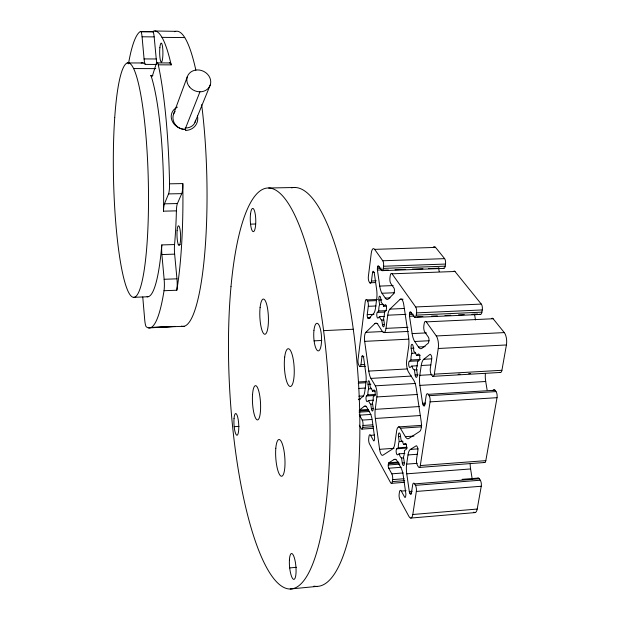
<?xml version="1.0" encoding="UTF-8"?>
<svg xmlns="http://www.w3.org/2000/svg" width="620" height="620" viewBox="0 0 620 620"><rect width="100%" height="100%" fill="white"/><g stroke="black" fill="none" stroke-linecap="round" stroke-linejoin="round"><path stroke-width="0.93" d="M377.456 299.483L366.854 299.925A3.945 1.248 87.4 0 0 365.242 301.599L358.019 359.685A3.867 1.194 86.6 0 0 358.732 364.955L359.391 366.079A3.875 1.194 86.6 0 0 360.956 364.684L361.964 356.655A2.201 0.682 86.6 0 1 362.855 355.834L363.274 356.539A2.201 0.682 86.6 0 1 363.669 357.872L365.839 373.635A11.757 3.635 86.4 0 1 365.947 382.594L364.839 391.243A11.726 3.612 86.3 0 1 362.901 396.552L358.965 399.776M443.323 268.15A4.038 1.511 87.9 0 0 445.175 266.174L445.501 264.058A4.045 1.511 87.9 0 0 444.625 258.649L435.558 247.411L374.635 249.356A8.107 2.619 88.1 0 0 371.264 253.185L368.373 276.427A3.976 1.271 87.8 0 0 369.125 281.751L369.822 282.79A3.983 1.271 87.7 0 0 371.473 281.023L372.543 272.49A2.263 0.728 87.8 0 1 373.488 271.459L373.93 272.103A2.263 0.728 87.8 0 1 374.341 273.412L376.619 289.331A12.075 3.883 87.5 0 1 376.735 298.615L375.55 307.807A12.036 3.86 87.4 0 1 373.504 313.704L368.644 318.51A2.232 0.705 87.2 0 1 368.094 318.339L367.668 317.665A2.232 0.705 87.2 0 1 367.249 314.65L368.296 306.319A3.945 1.248 87.4 0 0 367.544 300.987L366.854 299.925M479.779 314.084A4.317 1.721 86.9 0 0 481.903 312.154L482.275 309.938A4.325 1.721 87 0 0 481.291 304.087L454.987 271.483L392.049 273.808A4.177 1.403 87.7 0 0 390.236 275.683L389.949 277.845A4.17 1.395 87.7 0 0 390.771 283.433L393.925 287.936A2.364 0.798 87.5 0 1 394.39 291.121L394.212 292.462A2.364 0.798 87.5 0 1 393.793 293.64L388.469 298.902A12.454 4.131 87.6 0 1 385.284 298.088L382.005 293.252A12.369 4.077 87.7 0 1 379.735 286.099L377.433 270.072A2.286 0.744 87.9 0 1 377.41 268.328L377.58 267.019A2.294 0.744 87.9 0 1 378.541 265.972L381.54 270.25L388.283 270.01M359.321 425.196L361.15 428.552A3.89 1.186 85.7 0 0 362.716 427.382L362.964 425.483A3.89 1.186 85.8 0 0 362.235 420.112L359.515 415.16A2.185 0.666 85.9 0 1 359.298 414.61M381.54 270.25A4.092 1.349 87.9 0 0 383.284 268.39L383.563 266.251A4.092 1.349 88 0 0 382.765 260.764L374.635 249.356M421.484 426.831L400.388 428.25A8.54 2.829 85.3 0 0 396.661 430.792L394.847 443.548A12.547 4.077 85.4 0 1 392.631 448.934L382.873 455.235A7.564 2.403 85.3 0 1 379.603 449.322L375.333 418.461A12.214 3.883 85.7 0 1 375.224 409.347L376.875 396.939A8.075 2.558 86.1 0 0 375.325 385.826L370.93 378.394A12.028 3.813 86.5 0 1 368.784 371.086L364.669 341.356A7.308 2.302 86.9 0 1 365.8 332.359L374.906 323.601L377.789 323.462M374.906 323.601A12.152 3.914 86.9 0 1 377.937 324.57L382.486 331.63A8.254 2.705 87 0 0 386.012 328.36L387.763 315.192A12.57 4.193 87.1 0 1 389.949 309.109L400.132 299.305L403.031 299.189M374.457 435.054L370.605 435.318A3.968 1.232 85.5 0 0 368.985 436.472L368.729 438.394A3.968 1.232 85.5 0 0 369.474 443.866L390.553 482.631A4.17 1.341 84.8 0 0 392.344 481.608L392.623 479.624A4.17 1.341 84.8 0 0 391.809 473.827L388.724 468.224A2.341 0.752 85 0 1 388.267 464.985L388.446 463.752A2.341 0.752 85 0 1 388.849 462.768L394.119 459.498L396.041 459.358M499.898 372.295A4.48 1.829 85.7 0 0 501.906 370.295L506.424 344.953A9.067 3.736 86.2 0 0 504.293 332.591L493.125 318.75L426.273 321.873A4.472 1.604 86.9 0 0 424.181 323.671L423.847 325.95A4.472 1.597 86.8 0 0 424.778 331.995L428.397 337.156A2.534 0.907 86.6 0 1 428.924 340.605L428.714 342.023A2.534 0.907 86.6 0 1 428.226 343.224L422.096 348.231A13.338 4.712 86.7 0 1 418.446 346.999L414.703 341.473A13.237 4.65 86.8 0 1 412.122 333.599L409.518 316.285A2.449 0.853 87.1 0 1 409.502 314.425L409.696 313.046A2.449 0.853 87.1 0 1 410.804 312.038L414.222 316.921A4.379 1.534 87.1 0 0 416.229 315.131L481.903 312.154M416.229 315.131L416.547 312.883A4.379 1.534 87.2 0 0 415.648 306.954L392.049 273.808M473.789 512.128A8.665 3.247 83.5 0 0 477.199 509.051L481.26 486.243A4.34 1.659 83.8 0 0 480.291 480.221L479.368 478.795L414.617 483.887A4.386 1.472 84.4 0 0 412.657 484.949L411.37 493.419A2.457 0.822 84.4 0 1 410.277 494L409.766 493.094A2.457 0.814 84.4 0 1 409.301 491.513L406.751 473.827A13.121 4.402 84.7 0 1 406.65 464.132L408.007 454.948A13.152 4.433 84.8 0 1 410.378 449.415L416.175 445.819A2.48 0.845 85 0 1 416.849 446.183L417.368 447.051A2.488 0.853 85 0 1 417.872 450.492L416.555 459.195A4.41 1.504 84.8 0 0 417.454 465.287L418.291 466.728A4.418 1.511 84.7 0 0 420.306 465.566L485.817 460.644L497.031 397.683A4.441 1.79 85.2 0 0 496.008 391.584L495.024 390.251A4.433 1.782 85.3 0 0 493.125 390.329M495.024 390.251L428.25 394.336A4.495 1.589 85.7 0 0 426.157 395.824L424.785 404.883A2.519 0.883 85.6 0 1 423.615 405.697L423.08 404.852A2.511 0.883 85.6 0 1 422.584 403.295L419.895 385.392A13.454 4.751 85.9 0 1 419.794 375.317L421.243 365.506A13.493 4.79 86.1 0 1 423.77 359.282L429.947 354.4A2.55 0.914 86.3 0 1 430.652 354.648L431.21 355.454A2.55 0.914 86.3 0 1 431.745 358.933L430.334 368.249A4.526 1.628 86.1 0 0 431.28 374.418L432.179 375.759A4.534 1.635 86.1 0 0 434.325 374.162L501.906 370.295M406.092 490.707L401.311 491.087A4.263 1.387 84.5 0 0 399.458 492.094L399.164 494.101A4.263 1.387 84.4 0 0 400.001 500.007L408.898 516.375A8.773 2.899 84.2 0 0 412.804 514.499L416.338 491.451A4.394 1.48 84.4 0 0 415.454 485.344L414.617 483.887M420.306 465.566L430.071 401.876A4.503 1.597 85.6 0 0 429.133 395.692L428.25 394.336M434.325 374.162L438.255 348.502A9.191 3.34 86.5 0 0 436.302 335.963L426.273 321.873M173.453 114.367L187.356 76.64M199.95 91.814L185.217 128.991L185.737 130.2M195.029 122.295L210.226 85.041M163.494 211.164A10.997 1.907 88.5 0 1 164.44 203.833L168.539 193.905A11.152 1.953 88.7 0 0 169.539 183.822A148.591 23.552 88.7 0 0 158.286 64.821A10.928 1.829 89.5 0 0 156.279 63.589L152.52 75.493A10.695 1.751 89.5 0 1 150.954 75.501A116.994 18.507 88.7 0 1 163.494 211.164L176.398 210.862A10.974 2 88.5 0 1 177.405 203.546L181.738 193.642A11.129 2.054 88.7 0 0 182.807 183.582L169.539 183.822M384.346 316.401L379.564 316.619L378.123 318.013A2.937 0.953 87.2 0 1 376.851 316.06A2.937 0.953 87.2 0 1 377.324 312.403L378.758 310.992A8.618 2.813 87.2 0 1 379.587 304.614L378.928 300.01A2.953 0.961 87.4 0 1 379.409 296.313A2.953 0.961 87.4 0 1 380.696 298.236L381.354 302.854A8.618 2.813 87.2 0 1 383.61 306.226L386.508 306.102M383.61 306.226L385.082 304.776A2.984 0.984 87.3 0 1 386.407 306.737A2.984 0.984 87.3 0 1 385.911 310.473L384.431 311.906A8.618 2.813 87.2 0 1 383.579 318.339L384.253 323.005A2.968 0.977 87.1 0 1 383.764 326.694A2.968 0.977 87.1 0 1 382.463 324.694L381.796 320.044A8.618 2.813 87.2 0 1 379.564 316.619M373.442 400.164L368.644 400.466L367.28 401.543A2.86 0.891 86.1 0 1 366.079 399.435A2.86 0.891 86.1 0 1 366.521 395.994L367.877 394.894L375.55 394.436M367.877 394.894A8.393 2.635 86.1 0 1 368.652 388.895L368.024 384.346A2.875 0.899 86.2 0 1 368.481 380.866A2.875 0.899 86.2 0 1 369.698 382.951L370.326 387.523A8.393 2.635 86.1 0 1 372.457 391.181L373.852 390.05A2.906 0.922 86.1 0 1 375.1 392.181A2.906 0.922 86.1 0 1 374.635 395.692L373.24 396.8A8.393 2.635 86.1 0 1 372.442 402.845L373.085 407.456A2.891 0.907 85.9 0 1 372.628 410.928A2.891 0.907 85.9 0 1 371.388 408.766L370.76 404.163A8.393 2.635 86.1 0 1 368.644 400.466M417.57 365.746L411.843 366.063L410.192 367.381A3.139 1.077 86.3 0 1 408.743 365.149A3.139 1.077 86.3 0 1 409.293 361.321L410.936 359.988L420.476 359.468M410.936 359.988A9.23 3.208 86.3 0 1 411.905 353.292L411.161 348.316A3.154 1.093 86.6 0 1 411.719 344.433A3.154 1.093 86.6 0 1 413.183 346.619L413.935 351.618A9.23 3.208 86.3 0 1 416.508 355.469L418.198 354.097A3.201 1.124 86.4 0 1 419.709 356.345A3.201 1.124 86.4 0 1 419.128 360.259L417.43 361.615A9.23 3.208 86.3 0 1 416.439 368.365L417.198 373.411A3.185 1.108 86.1 0 1 416.632 377.286A3.185 1.108 86.1 0 1 415.144 374.999L414.393 369.969A9.23 3.208 86.3 0 1 411.843 366.063M359.305 410.696A2.185 0.666 85.9 0 1 359.608 410.006L364.235 406.348L366.172 406.232M404.883 453.414L399.156 453.832L397.606 454.801A3.061 1.008 85.1 0 1 396.234 452.399A3.061 1.008 85.1 0 1 396.754 448.81L398.296 447.818L406.883 447.206M398.296 447.818A8.998 2.976 85.1 0 1 399.203 441.556L398.497 436.635A3.077 1.015 85.3 0 1 399.017 433A3.077 1.015 85.3 0 1 400.404 435.372L401.109 440.308A8.998 2.976 85.1 0 1 403.535 444.47L405.131 443.447A3.115 1.039 85.1 0 1 406.55 445.873A3.115 1.039 85.1 0 1 406.015 449.539L404.411 450.539A8.998 2.976 85.1 0 1 403.488 456.855L404.209 461.838A3.108 1.031 84.9 0 1 403.674 465.465A3.108 1.031 84.9 0 1 402.271 463L401.558 458.033A8.998 2.976 85.1 0 1 399.156 453.832M290.207 589L316.905 586.412M289.695 567.92L296.368 567.3M412.804 514.499L477.199 509.051M474.889 512.601L410.758 518.072M409.301 491.513L412.168 491.28M416.338 491.451L481.26 486.243M409.766 493.094L411.68 492.939M391.615 483.321L404.488 482.314M462.063 479.345L478.059 478.09M415.454 485.344L480.291 480.221M391.809 473.827L403.264 472.952M406.751 473.827L470.596 468.945L472.2 479.035M392.623 479.624L404.093 478.733M392.344 481.608L404.752 480.639M406.65 464.132L417.136 463.349M388.724 468.224L401.249 467.279M419.484 467.418L484.887 462.481M401.558 458.033L403.481 457.893M388.849 462.768L398.489 462.055M388.446 463.752L399.04 462.962M402.271 463L404.193 462.861M388.267 464.985L399.83 464.117M379.603 449.322L394.041 448.291M396.754 448.81L407.371 448.051M410.378 449.415L418.066 448.864M408.007 454.948L417.57 454.251M399.203 441.556L403.023 441.285M403.535 444.47L406.425 444.261M398.497 436.635L400.404 436.503M400.388 428.25L405.356 436.666L413.935 436.069M362.964 425.483L372.589 424.839M362.716 427.382L373.294 426.676M362.08 429.079L373.163 428.335M398.598 426.917L421.755 425.351M234.182 426.692L238.995 426.382M375.333 418.461L420.29 415.532M362.235 420.112L371.853 419.476M423.08 404.852L424.995 404.728M371.388 408.766L373.317 408.642M359.608 410.006L368.218 409.464M375.224 409.347L419.244 406.557M359.259 410.975L368.815 410.37M359.104 412.153L369.621 411.486M359.515 415.16L370.985 414.424M358.329 399.264L360.236 399.148M429.133 395.692L496.008 391.584M370.76 404.163L372.682 404.046M430.071 401.876L497.031 397.683M422.584 403.295L425.452 403.116M372.457 391.181L375.317 391.011M358.879 396.219L363.646 395.932M366.521 395.994L375.123 395.475M376.875 396.939L417.237 394.483M358.5 381.959L366.126 381.517M358.205 383.16L365.831 382.711M368.024 384.346L370.907 384.175M375.325 385.826L415.594 383.462M358.918 388.438L365.606 388.043M419.895 385.392L485.708 381.494L487.095 389.856M368.652 388.895L371.535 388.724M415.144 374.999L418.027 374.829M419.794 375.317L432.202 374.612M370.93 378.394L411.51 376.069M458.141 374.263L460.063 374.154M468.72 373.659L470.642 373.55M432.814 376.34L500.208 372.465M148.699 327.926L175.468 326.438M360.956 364.684L364.808 364.475M359.863 366.575L365.405 366.273M421.243 365.506L430.822 364.971M368.784 371.086L407.27 368.939M414.393 369.969L417.268 369.807M361.964 356.655L363.894 356.547M416.508 355.469L420.36 355.268M423.77 359.282L431.474 358.864M409.293 361.321L418.942 360.794M418.446 346.999L425.126 346.65M411.161 348.316L414.021 348.161M438.255 348.502L506.424 344.953M411.905 353.292L415.725 353.09M436.302 335.963L504.293 332.591M364.669 341.356L408.657 339.163M414.703 341.473L429.125 340.744M365.8 332.359L383.067 331.529M412.122 333.599L426.482 332.894M314.092 340.853L321.827 340.465M382.463 324.694L384.385 324.601M323.594 330.646L353.26 329.236M386.012 328.36L407.937 327.321M384.168 332.591L408.34 331.444M367.249 314.65L373.992 314.348M409.696 313.046L411.603 312.961M416.547 312.883L482.275 309.938M387.763 315.192L405.953 314.371M409.502 314.425L413.315 314.255M174.623 326.422L151.125 327.5L184.125 326.298M367.668 317.665L370.558 317.533M409.518 316.285L414.292 316.068M368.094 318.339L370.024 318.254M417.113 316.789L422.887 316.526M431.543 316.13L437.317 315.867M445.013 315.518L450.786 315.255M458.482 314.906L464.256 314.642M471.96 314.294L477.733 314.03M414.819 317.417L480.322 314.425M381.796 320.044L383.718 319.951M379.587 304.614L383.416 304.451M368.296 306.319L376.022 305.986M415.648 306.954L481.291 304.087M389.949 309.109L404.38 308.481M378.758 310.992L386.407 310.659M377.324 312.403L384.95 312.069M385.284 298.088L390.058 297.894M378.928 300.01L381.796 299.886M367.544 300.987L376.231 300.623M133.734 297.321L147.948 296.755M382.005 293.252L394.522 292.741M371.473 281.023L376.262 280.837M142.755 296.972L144.708 319.773A9.959 1.558 87.7 0 0 146.274 326.787A148.591 23.552 88.7 0 0 164.021 290.718L176.808 290.23A148.25 24.777 88.7 0 0 182.807 183.582M369.822 282.79L375.557 282.565M379.735 286.099L393.165 285.572M395.033 269.762L405.635 269.382M412.378 269.134L422.979 268.755M428.761 268.545L439.363 268.166M382.06 270.661L443.796 268.429M176.398 210.862A116.731 19.468 88.7 0 1 174.561 244.551L161.805 244.931A10.85 1.852 88.2 0 0 161.89 254.549L164.145 279.287L176.964 278.822A10.734 1.914 88 0 1 176.808 290.23M372.543 272.49L374.472 272.42M383.563 266.251L445.501 264.058M377.58 267.019L379.487 266.949M377.41 268.328L381.23 268.197M383.284 268.39L445.175 266.174M377.433 270.072L381.254 269.94M382.765 260.764L444.625 258.649M161.89 254.549L174.639 254.138L176.964 278.822M178.289 244.551L180.18 244.497M250.542 224.138L255.316 224.014M164.44 203.833L177.405 203.546M268.662 188.007L294.833 187.496M168.539 193.905L181.738 193.642M127.208 62.946L143.127 62.961M150.954 75.501L152.876 75.508M133.664 68.564L155.728 68.642M158.286 64.821L171.174 64.875A148.25 24.777 88.7 0 0 152.512 31.558L140.484 31.434A10.246 1.597 89.6 0 1 142.065 36.782L144.08 58.916L156.248 58.977A10.416 1.744 89.6 0 0 156.914 63.046M157.666 62.891L170.531 62.946M141.096 63.085A116.994 18.507 88.7 0 1 145.328 64.395L156.612 64.441M141.081 31.814L153.14 31.938M142.065 36.782L154.171 36.898L156.248 58.977M161.983 37.363L184.729 37.58M154.829 31L175.708 31.341M370.605 435.318L373.465 440.51A2.263 0.705 85.5 0 0 374.403 439.859L374.565 438.658A2.263 0.705 85.5 0 0 374.542 436.953L372.31 420.709A11.935 3.705 85.7 0 0 370.156 413.222L367.11 407.828A11.858 3.658 85.8 0 0 364.235 406.348M401.311 491.087L404.565 496.992A2.426 0.798 84.4 0 0 405.635 496.434L405.821 495.171A2.426 0.798 84.4 0 0 405.805 493.365L403.295 475.811A12.803 4.185 84.7 0 0 400.846 467.573L397.389 461.443A12.71 4.131 84.8 0 0 394.119 459.498M474.54 314.286L475.486 319.974M438.604 267.871L439.193 271.591M291.478 187.829A199.787 53.026 86.6 0 1 358.701 386.338A199.787 53.026 86.6 0 1 313.898 586.14M400.132 299.305A7.897 2.697 87.3 0 1 403.736 304.474L408.541 336.691A12.912 4.41 86.7 0 1 408.65 346.572L406.712 360.158A8.719 2.999 86.3 0 0 408.471 372.008L413.625 380.029A13.113 4.511 85.9 0 1 416.214 388.12L421.22 421.678A8.184 2.829 85.3 0 1 419.748 431.419L408.789 438.495A12.989 4.379 85.4 0 1 405.356 436.666M453.623 271.452A4.123 1.573 87.7 0 1 454.987 271.483M491.559 318.579A4.418 1.79 86.7 0 1 493.125 318.75M485.708 381.494A13.276 5.317 85.6 0 1 485.39 373.403M485.817 460.644A4.363 1.69 84.2 0 1 483.933 462.264M470.596 468.945A12.958 4.929 84.1 0 1 470.177 463.954M477.78 478.307A4.332 1.651 83.8 0 1 479.368 478.795M433.403 247.016A8.006 2.937 88.1 0 1 435.558 247.411M195.509 120.179A11.462 9.393 16.4 0 1 185.124 128.022M185.256 129.394A11.486 10.734 33.4 0 1 174.383 123.241A11.486 10.734 33.4 0 1 175.103 111.399M197.416 115.622A13.648 12.532 28.8 0 1 185.76 130.44M185.675 129.495A13.632 11.602 19 0 1 171.903 120.303A13.632 11.602 19 0 1 177.374 107.128M174.615 31.698A147.638 27.001 88.8 0 1 195.858 70.176M201.647 104.656A147.638 27.001 88.8 0 1 204.484 256.246A147.638 27.001 88.8 0 1 181.342 326.167M128.472 63.837A148.591 23.552 88.7 0 1 140.484 31.434M152.512 31.558A10.222 1.674 89.7 0 1 154.171 36.898M169.338 62.984A10.904 1.922 89.5 0 1 171.174 64.875M161.805 244.931A116.994 18.507 88.7 0 1 147.072 296.724M145.328 64.395A10.439 1.659 89.5 0 1 144.08 58.916M164.145 279.287A10.757 1.821 88 0 1 164.021 290.718M174.639 254.138A10.827 1.953 88.2 0 1 174.561 244.551M230.996 286.642A200.81 49.523 86.7 0 0 289.625 588.992A200.81 49.523 86.7 0 0 317.084 289.873A200.81 49.523 86.7 0 0 230.996 286.642M250.55 213.753A11.633 2.751 88.5 0 0 253.177 231.647A11.633 2.751 88.5 0 0 255.332 214.69A11.633 2.751 88.5 0 0 250.55 213.753M313.953 330.351A13.818 3.86 87.1 0 0 318.339 350.889A13.818 3.86 87.1 0 0 320.633 330.034A13.818 3.86 87.1 0 0 313.953 330.351M289.416 559.976A12.973 3.162 84.8 0 0 293.826 579.382A12.973 3.162 84.8 0 0 294.926 560.031A12.973 3.162 84.8 0 0 289.416 559.976M234.035 418.523A10.881 2.356 86.6 0 0 236.863 435.232A10.881 2.356 86.6 0 0 238.165 419.407A10.881 2.356 86.6 0 0 234.035 418.523M260.106 307.435A17.631 4.263 87.5 0 0 264.732 334.257A17.631 4.263 87.5 0 0 267.522 308.264A17.631 4.263 87.5 0 0 260.106 307.435M284.688 357.112A18.91 4.867 86.8 0 0 289.935 386.438A18.91 4.867 86.8 0 0 293.221 359.228A18.91 4.867 86.8 0 0 284.688 357.112M275.807 448.252A18.422 4.518 85.9 0 0 281.41 476.245A18.422 4.518 85.9 0 0 283.704 449.12A18.422 4.518 85.9 0 0 275.807 448.252M252.557 394.413A17.159 3.983 86.6 0 0 257.509 419.918A17.159 3.983 86.6 0 0 259.447 394.026A17.159 3.983 86.6 0 0 252.557 394.413M159.867 47.686A9.517 1.62 89.6 0 0 161.316 62.093A9.517 1.62 89.6 0 0 162.673 47.949A9.517 1.62 89.6 0 0 159.867 47.686M177.103 230.694A9.858 1.798 88.3 0 0 179.079 245.489A9.858 1.798 88.3 0 0 180.219 230.725A9.858 1.798 88.3 0 0 177.103 230.694M114.731 117.49A117.304 17.368 88.6 0 0 132.959 297.236A117.304 17.368 88.6 0 0 144.979 125.426A117.304 17.368 88.6 0 0 114.731 117.49M189.418 86.823A12.191 10.687 23.7 0 0 209.909 85.855A12.191 10.687 23.7 0 0 197.013 69.944A12.191 10.687 23.7 0 0 189.418 86.823"/></g></svg>
